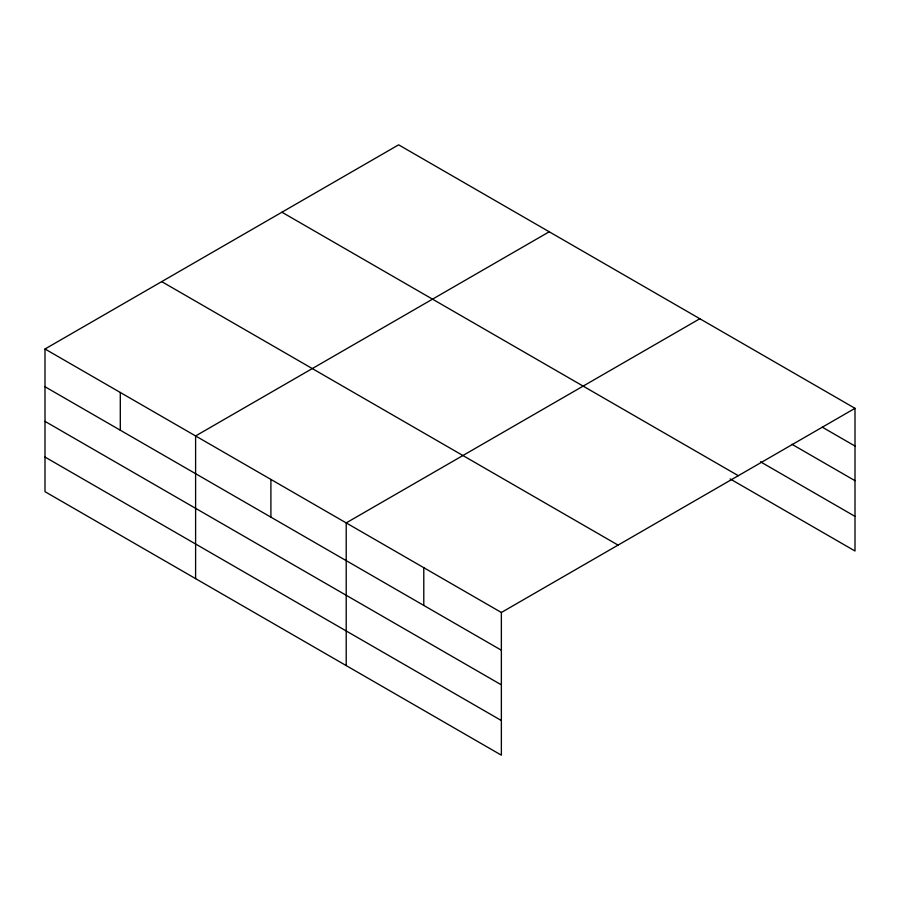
<?xml version="1.0" encoding="UTF-8"?>
<svg xmlns="http://www.w3.org/2000/svg" width="900" height="900" viewBox="0 0 900 900"><rect width="100%" height="100%" fill="white"/><g stroke="black" fill="none" stroke-linecap="round" stroke-linejoin="round"><path stroke-width="1.35" d="M501.368 684.855L501.368 612.484L45 348.998L45 491.681L501.368 755.168L501.368 684.855L45 421.369M730.136 478.912L855 551.002L855 408.319L398.632 144.833L45 348.998M549.225 231.784L195.604 435.949L195.604 578.633M699.829 318.735L346.207 522.9L346.207 665.584M501.368 612.484L855 408.319M822.274 427.162L855 446.051M791.966 444.296L855 480.69M760.444 461.779L855 516.375M281.925 212.209L738.304 475.695M161.696 281.621L618.075 545.108M45 386.741L501.368 650.216M45 457.054L501.368 720.54M423.787 567.686L423.787 605.43M270.9 479.419L270.9 517.163M120.296 392.468L120.296 430.211"/></g></svg>
